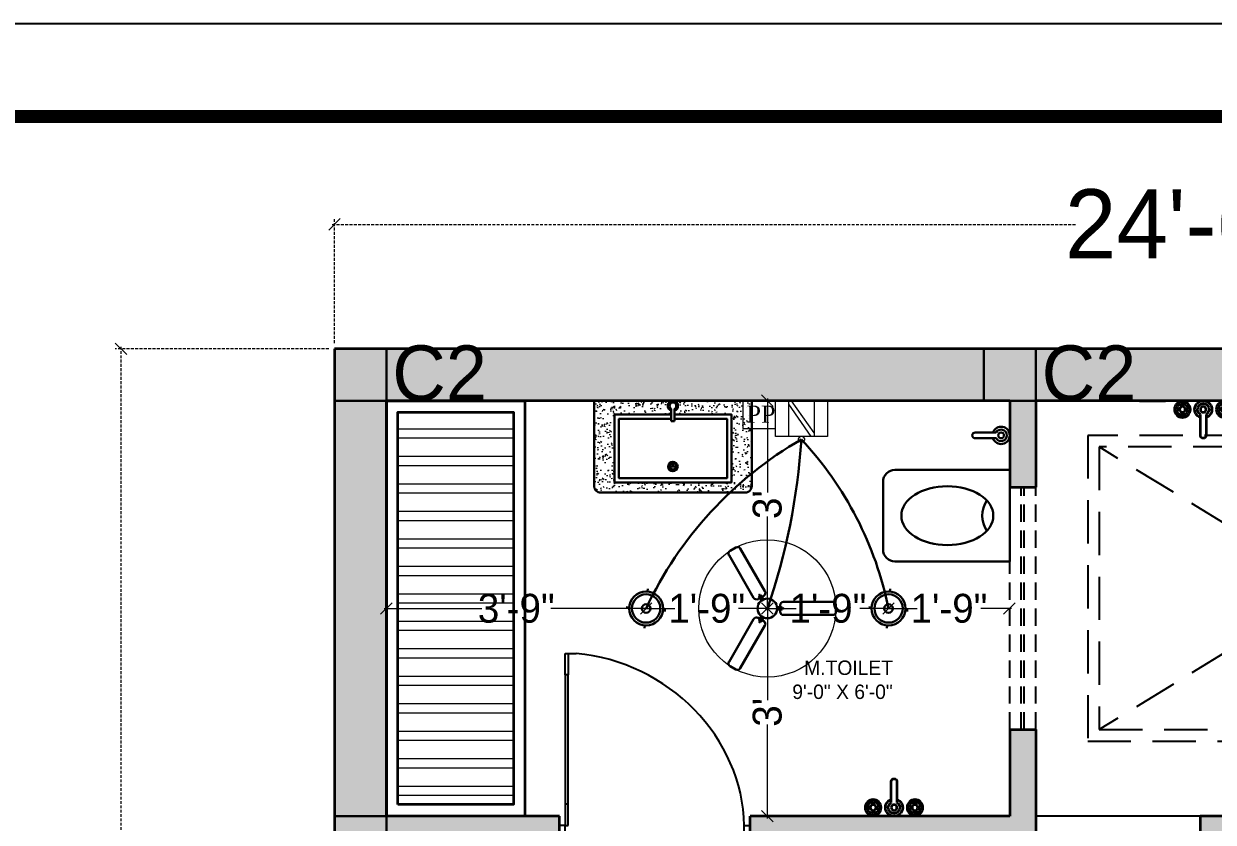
# Model space of a CAD drawing. Header units: millimetres. Extents: x -6808 to 215771, y -89660 to -16303.
# Drawn here: x 111411.8 to 111617.9, y -47089.3 to -46950.9 of the extents above; entities that cross this region are included whole.
import ezdxf

# ---------------------------------------------------------------- set-up
doc = ezdxf.new("R2010")
doc.units = ezdxf.units.MM
doc.header["$PDMODE"] = 35
for name, pattern in [('ACAD_ISO10W100', [18, 12, -3, 0, -3]), ('DASHED', [0.75, 0.5, -0.25]), ('DASHED2', [0.375, 0.25, -0.125])]:
    doc.linetypes.add(name, pattern=pattern)
doc.layers.get('0').update_dxf_attribs({"color": 8})
for name, color, linetype, lineweight in [('A-Lite-Clng', 5, 'Continuous', 30), ('col.center', 5, 'ACAD_ISO10W100', 15), ('column', 5, 'Continuous', 30), ('dim2', 6, 'Continuous', 20), ('ELE.13', 7, 'Continuous', 13), ('elec dim.', 251, 'Continuous', 25), ('ELECTRICAL', 150, 'Continuous', 30), ('plaster line', 150, 'DASHED2', 30), ('Projection', 190, 'DASHED', 25), ('text', 7, 'Continuous', 25), ('wall', 7, 'Continuous', 35), ('wokg dim', 152, 'DASHED', 18)]:
    doc.layers.add(name, color=color, linetype=linetype, lineweight=lineweight)
doc.layers.add('AR.furniture', color=7, linetype='Continuous', lineweight=35, true_color=0x009e9e)
doc.layers.add('furniture layout', color=7, linetype='Continuous', lineweight=25, true_color=0x006161)
for name, color, linetype in [('FORMAT', 7, 'Continuous'), ('NET 01', 8, 'Continuous'), ('WIN', 5, 'Continuous')]:
    doc.layers.add(name, color=color, linetype=linetype)
doc.styles.add('6 INCH', font='times.ttf', dxfattribs={"height": 6})
doc.styles.add('SAJ', font='eurr____.ttf')
doc.dimstyles.new('SAJ', dxfattribs={"dimtxt": 5, "dimasz": 2, "dimexe": 1, "dimexo": 1, "dimgap": 0.09375, "dimtad": 0, "dimdec": 1, "dimzin": 0, "dimdsep": 46, "dimlunit": 4, "dimtxsty": 'SAJ', "dimblk": 'OBLIQUE', "dimcen": 0.125, "dimdle": 0.375, "dimadec": 0, "dimazin": 0, "dimtfac": 1, "dimtdec": 1, "dimtofl": 0, "dimtmove": 0, "dimatfit": 3, "dimldrblk": 'OBLIQUE', "dimfxl": 1, "dimtolj": 1, "dimtzin": 0, "dimlwd": 5, "dimlwe": 5, "dimarcsym": 1})

# ---------------------------------------------------------------- blocks, each defined once
blk = doc.blocks.new('_Oblique')
at = {"color": 0, "linetype": 'ByBlock', "lineweight": -2}
blk.add_line((-0.5, -0.5), (0.5, 0.5), dxfattribs=at)
blk = doc.blocks.new('*D1601')
at = {"layer": 'Defpoints', "color": 0, "transparency": 16777216}
for p in [(111759.62, -46985.69), (111465.62, -47007.26), (111759.62, -47007.26)]:
    blk.add_point(p, dxfattribs=at)
at = {"layer": 'dim2', "color": 0, "linetype": 'DASHED', "lineweight": 5, "transparency": 16777216}
for p, q in [((111465.24, -46985.69), (111594.16, -46985.69)), ((111465.62, -47006.26), (111465.62, -46984.69)), ((111759.99, -46985.69), (111631.07, -46985.69)), ((111759.62, -47006.26), (111759.62, -46984.69))]:
    blk.add_line(p, q, dxfattribs=at)
at = {"layer": 'dim2', "color": 0, "lineweight": 5, "transparency": 16777216, "xscale": 2, "yscale": 2, "zscale": 2, "rotation": 180}
blk.add_blockref('_Oblique', (111465.62, -46985.69), dxfattribs=at)
at = {"layer": 'dim2', "color": 0, "lineweight": 5, "transparency": 16777216, "xscale": 2, "yscale": 2, "zscale": 2}
blk.add_blockref('_Oblique', (111759.62, -46985.69), dxfattribs=at)
at = {"layer": 'dim2', "color": 0, "transparency": 16777216, "insert": (111612.62, -46985.69), "char_height": 12, "attachment_point": 5, "style": 'SAJ'}
blk.add_mtext('\\A1;24\'-6"', dxfattribs=at)
blk = doc.blocks.new('*D1602')
at = {"layer": 'Defpoints', "color": 0, "transparency": 16777216}
for p in [(111465.62, -47007.26), (111428.63, -47795.26), (111465.62, -47795.26)]:
    blk.add_point(p, dxfattribs=at)
at = {"layer": 'dim2', "color": 0, "linetype": 'DASHED', "lineweight": 5, "transparency": 16777216}
for p, q in [((111428.63, -47006.89), (111428.63, -47382.85)), ((111464.62, -47007.26), (111427.63, -47007.26)), ((111428.63, -47795.64), (111428.63, -47419.67)), ((111464.62, -47795.26), (111427.63, -47795.26))]:
    blk.add_line(p, q, dxfattribs=at)
at = {"layer": 'dim2', "color": 0, "lineweight": 5, "transparency": 16777216, "xscale": 2, "yscale": 2, "zscale": 2}
for p, rotation in [((111428.63, -47007.26), 90), ((111428.63, -47795.26), 270)]:
    blk.add_blockref('_Oblique', p, dxfattribs=dict(at, rotation=rotation))
at = {"layer": 'dim2', "color": 0, "transparency": 16777216, "insert": (111428.63, -47401.26), "char_height": 12, "attachment_point": 5, "rotation": 90, "style": 'SAJ'}
blk.add_mtext('\\A1;65\'-8"', dxfattribs=at)
blk = doc.blocks.new('QEWFWE')
at = {"layer": 'NET 01'}
for p, q in [((238503.45, 15011.85), (238503.45, 15015.77)), ((238503.45, 15015.77), (238505.41, 15015.77)), ((238503.98, 15015.77), (238503.98, 15011.85)), ((238503.98, 15011.85), (238503.45, 15011.85)), ((238503.45, 15011.85), (238503.45, 14988.32)), ((238503.98, 14988.32), (238503.98, 15011.85)), ((238503.45, 14988.32), (238503.45, 14984.4)), ((238503.98, 14988.32), (238503.45, 14988.32)), ((238503.98, 14984.4), (238503.98, 14988.32)), ((238503.45, 14984.4), (238503.98, 14984.4))]:
    blk.add_line(p, q, dxfattribs=at)
for points in [[(238503.45, 14984.4), (238502.4, 14984.4), (238502.4, 14981.4), (238503.9, 14981.4), (238503.9, 14982.9), (238503.9, 14983.2), (238503.45, 14983.2)], [(238536.02, 14984.4), (238537.07, 14984.4), (238537.07, 14981.4), (238535.57, 14981.4), (238535.57, 14982.9), (238535.57, 14983.2), (238536.02, 14983.2)]]:
    blk.add_lwpolyline(points, close=True, dxfattribs=at)
blk.add_ellipse((238504.18, 14985.62), major_axis=(-29.27, 13.54), ratio=0.925766, start_param=-2.718612, end_param=-1.204625, dxfattribs=at)
blk = doc.blocks.new('A$C1B5F73BC')
at = {"layer": 'AR.furniture', "lineweight": 5, "ltscale": 2}
h = blk.add_hatch(dxfattribs=at)
h.set_pattern_fill('AR-CONC', color=256, scale=0.02, angle=270, style=0)
h.set_pattern_definition([(320, (-48146.4964, 23798.405), (-0.31878171, -3.64369338), [0.381, -4.191]), (265, (-48146.4964, 23798.405), (3.82113286, 0.70485652), [0.3048, -3.3528]), (10.451, (-48146.523, 23798.1015), (3.50233376, -2.93885003), [0.3238, -3.5618]), (316.1842, (-48145.4804, 23798.405), (-0.84084656, -5.4215808), [0.5715, -6.2865]), (6.6356, (-48145.5504, 23797.9533), (4.9485111, -4.7480847), [0.4857, -5.3427]), (261.184, (-48145.4804, 23798.405), (4.94850236, -4.7480921), [0.4572, -5.0292]), (291, (-48145.7344, 23797.897), (-2.04531037, -3.0322976), [0.381, -4.191]), (236, (-48145.7344, 23797.897), (3.68375932, -1.23604057), [0.3048, -3.3528]), (341.4514, (-48145.9048, 23797.6444), (1.63845715, -4.26832982), [0.3238, -3.5618]), (307.5, (-48146.4964, 23798.4051), (1.691100777, -0.061772065), [0, -3.31216, 0, -3.4036, 0, -3.3655]), (277.5, (-48146.4964, 23798.4051), (2.003611496, -1.33639325), [0, -1.94056, 0, -3.23596, 0, -1.2827]), (237.5, (-48146.4964, 23799.538), (-0.11457488, -2.711811903), [0, -1.27, 0, -3.9624, 0, -5.2578]), (227.5, (-48146.4964, 23800.046), (0.50852982, -2.96258363), [0, -1.651, 0, -2.63144, 0, -3.7338])])
h.paths.add_polyline_path([(31.36, -3.14), (31.36, -18.65), (4.66, -18.65), (4.66, -3.14), (17.6, -3.14), (17.6, -2.25, -0.843039), (17.99, 0), (0, 0), (0, -14), (0, -15), (0, -19.5, 0.414214), (1.5, -21), (34.48, -21, 0.414214), (35.98, -19.5), (35.98, -15), (35.98, -14), (35.98, 0), (17.99, 0, -0.843039), (18.38, -2.25), (18.38, -3.14)])
at = {"layer": 'AR.furniture', "lineweight": 30, "ltscale": 2}
for p, q in [((0, 0), (0, -14)), ((35.98, 0), (35.98, -14)), ((0, -14), (0, -14)), ((35.98, -14), (35.98, -14))]:
    blk.add_line(p, q, dxfattribs=at)
at = {"layer": 'AR.furniture', "lineweight": 30}
for p, q in [((17.6, -4.63), (17.6, -1.83)), ((18.38, -1.83), (18.38, -4.63)), ((17.6, -4.63), (18.38, -4.63)), ((16.91, -15.01), (19.07, -15.01)), ((17.99, -13.93), (17.99, -14.83))]:
    blk.add_line(p, q, dxfattribs=at)
at = {"layer": 'AR.furniture', "lineweight": 30, "ltscale": 2}
blk.add_lwpolyline([(35.98, 0), (0, 0)], dxfattribs=at)
at = {"layer": 'AR.furniture', "lineweight": 30}
for points in [[(17.6, -3.14), (4.66, -3.14), (4.66, -18.65), (31.36, -18.65), (31.36, -3.14), (18.38, -3.14)], [(17.6, -4.14), (5.66, -4.14), (5.66, -17.65), (30.36, -17.65), (30.36, -4.14), (18.38, -4.14)]]:
    blk.add_lwpolyline(points, dxfattribs=at)
at = {"layer": 'AR.furniture', "lineweight": 30, "ltscale": 2}
blk.add_lwpolyline([(0, -14), (0, -15), (0, -15), (0, -19.5, 0.414214), (1.5, -21), (34.48, -21, 0.414214), (35.98, -19.5), (35.98, -15), (35.98, -15), (35.98, -14)], format="xyb", dxfattribs=at)
at = {"layer": 'AR.furniture', "lineweight": 30}
for radius in [1.08, 0.691]:
    blk.add_circle((17.99, -15.01), radius, dxfattribs=at)
for radius, start, end in [(1.16, 289.6397, 250.3486), (0.772, 300.2446, 239.6569)]:
    blk.add_arc((17.99, -1.16), radius, start, end, dxfattribs=at)
blk = doc.blocks.new('W.C')
at = {"layer": 'AR.furniture', "lineweight": 30, "ltscale": 3}
blk.add_lwpolyline([(41572.37, -1963.34), (41572.37, -1947.5), (41552.47, -1947.5, 0.414214), (41550.43, -1949.54), (41550.43, -1961.3, 0.414214), (41552.47, -1963.34)], format="xyb", close=True, dxfattribs=at)
blk.add_arc((41572.2, -1955.42), 4.6, 145.5059, 214.4941, dxfattribs=at)
blk.add_ellipse((41561.56, -1955.42), major_axis=(7.96, 0), ratio=0.640617, dxfattribs=at)
blk = doc.blocks.new('A$C2ABB695D')
at = {"layer": 'AR.furniture', "lineweight": 30}
for p, q in [((4.14, 2), (0.5, 2)), ((0.5, 1), (4.14, 1))]:
    blk.add_line(p, q, dxfattribs=at)
blk.add_circle((5, 1.5), 0.5, dxfattribs=at)
for centre, radius, start, end in [((5, 1.5), 1.5, 199.6514, 160.3603), ((5, 1.5), 1, 210.3431, 149.7554), ((0.5, 1.5), 0.5, 90, 270)]:
    blk.add_arc(centre, radius, start, end, dxfattribs=at)
blk = doc.blocks.new('CVGDRF')
at = {"layer": 'AR.furniture'}
for p, q in [((91951.07, -21891.25), (91951.07, -21894.89)), ((91952.07, -21894.89), (91952.07, -21891.25)), ((91947.82, -21895.27), (91947.82, -21895)), ((91948.07, -21895.27), (91948.07, -21895)), ((91955.07, -21895.27), (91955.07, -21895)), ((91955.32, -21895.27), (91955.32, -21895)), ((91947.46, -21895.63), (91947.2, -21895.63)), ((91947.47, -21895.88), (91947.2, -21895.88)), ((91947.82, -21896.23), (91947.82, -21896.5)), ((91948.07, -21896.23), (91948.07, -21896.5)), ((91948.43, -21895.63), (91948.7, -21895.63)), ((91948.43, -21895.88), (91948.7, -21895.88)), ((91954.71, -21895.63), (91954.45, -21895.63)), ((91954.72, -21895.88), (91954.45, -21895.88)), ((91955.07, -21896.23), (91955.07, -21896.5)), ((91955.32, -21896.23), (91955.32, -21896.5)), ((91955.68, -21895.63), (91955.95, -21895.63)), ((91955.68, -21895.88), (91955.95, -21895.88))]:
    blk.add_line(p, q, dxfattribs=at)
for centre, radius in [((91947.95, -21895.75), 1.38), ((91947.95, -21894.75), 0.28), ((91955.2, -21895.75), 1.38), ((91955.2, -21894.75), 0.28), ((91946.95, -21895.75), 0.28), ((91947.95, -21895.75), 0.5), ((91947.95, -21896.75), 0.28), ((91948.95, -21895.75), 0.28), ((91951.57, -21895.75), 0.5), ((91954.2, -21895.75), 0.28), ((91955.2, -21895.75), 0.5), ((91955.2, -21896.75), 0.28), ((91956.2, -21895.75), 0.28)]:
    blk.add_circle(centre, radius, dxfattribs=at)
for centre, radius, start, end in [((91951.57, -21891.25), 0.5, 0, 180), ((91947.95, -21895.75), 1, 105.2407, 164.2093), ((91947.95, -21895.75), 1, 16.4413, 74.0789), ((91951.57, -21895.75), 1.5, 109.6514, 70.3603), ((91951.57, -21895.75), 1, 120.3431, 59.7554), ((91955.2, -21895.75), 1, 106.12, 164.0884), ((91955.2, -21895.75), 1, 16.2342, 73.9047), ((91947.95, -21895.75), 1, 196.2342, 253.9047), ((91947.95, -21895.75), 1, 286.12, 344.0884), ((91955.2, -21895.75), 1, 196.4413, 254.0789), ((91955.2, -21895.75), 1, 285.2407, 344.2093)]:
    blk.add_arc(centre, radius, start, end, dxfattribs=at)
blk = doc.blocks.new('A$C32B276F4')
at = {"layer": 'column'}
blk.add_hatch(color=256, dxfattribs=at).paths.add_polyline_path([(9, 0), (9, 9), (0, 9), (0, 0)])
for p, q in [((0, 0), (0, 9)), ((0, 9), (9, 9)), ((9, 9), (9, 0)), ((9, 0), (0, 0))]:
    blk.add_line(p, q, dxfattribs=at)
at = {"layer": 'col.center', "linetype": 'ByBlock', "insert": (10.02, 9.59), "char_height": 9.6, "width": 293.6941, "attachment_point": 1, "style": 'SAJ'}
blk.add_mtext('\\A1;{\\fCentury Gothic|b0|i0|c0|p34;C2}', dxfattribs=at)
blk = doc.blocks.new('c1')
at = {"layer": 'column'}
blk.add_hatch(color=256, dxfattribs=at).paths.add_polyline_path([(58376.49, -43564.36), (58385.49, -43564.36), (58385.49, -43552.36), (58376.49, -43552.36)])
for p, q in [((58376.49, -43552.36), (58376.49, -43564.36)), ((58376.49, -43552.36), (58385.49, -43552.36)), ((58385.49, -43564.36), (58385.49, -43552.36)), ((58376.49, -43564.36), (58385.49, -43564.36))]:
    blk.add_line(p, q, dxfattribs=at)
blk = doc.blocks.new('FAN')
at = {"layer": 'A-Lite-Clng', "color": 5, "ltscale": 10}
for p, q in [((-11.37, 17.69), (-9.63, 18.69)), ((-0.73, 5.26), (-8.27, 18.32)), ((-4.19, 3.26), (-11.73, 16.32)), ((-2.83, 2.9), (-1.09, 3.9)), ((-2.27, 3.22), (-1.8, 2.4)), ((-1.65, 3.57), (-1.18, 2.76)), ((3.92, 0.35), (2.98, 0.35)), ((3.92, 1), (3.92, -1)), ((4.92, 2), (20, 2)), ((21, 1), (21, -1)), ((-4.19, -3.26), (-11.73, -16.32)), ((-1.09, -3.9), (-2.83, -2.9)), ((-2.27, -3.22), (-1.8, -2.4)), ((-1.65, -3.57), (-1.18, -2.76)), ((3.92, -0.35), (2.98, -0.35)), ((4.92, -2), (20, -2)), ((-0.73, -5.26), (-8.27, -18.32)), ((-9.63, -18.69), (-11.37, -17.69))]:
    blk.add_line(p, q, dxfattribs=at)
for centre, radius in [((-2.44, 3.55), 0.102), ((-2.42, 4.14), 0.109), ((-1.86, 3.89), 0.102), ((0, 0), 3), ((4.3, 0.33), 0.102), ((4.79, 0.03), 0.109), ((-2.44, -3.56), 0.102), ((4.3, -0.33), 0.102), ((-2.37, -4.16), 0.109), ((-1.86, -3.89), 0.102)]:
    blk.add_circle(centre, radius, dxfattribs=at)
for centre, start, end in [((-9.13, 17.82), 30, 120), ((-10.87, 16.82), 120, 210), ((-1.59, 4.76), 300, 30), ((-3.33, 3.76), 210, 300), ((4.92, 1), 90, 180), ((20, 1), 0, 90), ((-3.33, -3.76), 60, 150), ((4.92, -1), 180, 270), ((20, -1), 270, 0), ((-1.59, -4.76), 330, 60), ((-10.87, -16.82), 150, 240), ((-9.13, -17.82), 240, 330)]:
    blk.add_arc(centre, 1, start, end, dxfattribs=at)
blk = doc.blocks.new('CEILING LIGHT')
at = {"layer": 'ELECTRICAL'}
for p, q in [((0, 3.5), (0, 3)), ((-3, 0.09), (-3.5, 0.09)), ((3.5, 0.09), (3, 0.09)), ((0, -3), (0, -3.5))]:
    blk.add_line(p, q, dxfattribs=at)
for radius in [3, 2.5, 0.75]:
    blk.add_circle((0, 0), radius, dxfattribs=at)
blk = doc.blocks.new('switch board')
for p, q in [((0, 2.33), (0, -3.5)), ((4, 2.33), (0, 2.33)), ((4, -0.51), (4, 2.33)), ((4, 0.83), (0, 0.83)), ((3.6, -2), (0, 0.51)), ((4, -1.68), (0.4, 0.83)), ((4, -0.66), (4, -0.51)), ((4, -3.5), (4, -0.66)), ((0, -2), (4, -2)), ((0, -3.5), (4, -3.5))]:
    blk.add_line(p, q)
blk.add_arc((4.33, -0.59), 0.336, 193.0399, 166.9601)
blk = doc.blocks.new('*D1539')
at = {"layer": 'Defpoints', "color": 0, "transparency": 16777216}
for p in [(111474.62, -47052.26), (111474.62, -47052.26), (111519.62, -47052.26)]:
    blk.add_point(p, dxfattribs=at)
at = {"layer": 'elec dim.', "color": 0, "lineweight": 5, "transparency": 16777216}
for p, q in [((111474.24, -47052.26), (111491.14, -47052.26)), ((111519.99, -47052.26), (111503.1, -47052.26))]:
    blk.add_line(p, q, dxfattribs=at)
at = {"layer": 'elec dim.', "color": 0, "lineweight": 5, "transparency": 16777216, "xscale": 2, "yscale": 2, "zscale": 2}
for p, rotation in [((111474.62, -47052.26), 180.0000000000833), ((111519.62, -47052.26), 8.337330000000001e-11)]:
    blk.add_blockref('_Oblique', p, dxfattribs=dict(at, rotation=rotation))
at = {"layer": 'elec dim.', "color": 0, "transparency": 16777216, "insert": (111497.12, -47052.26), "char_height": 5, "attachment_point": 5, "style": 'SAJ'}
blk.add_mtext('\\A1;3\'-9"', dxfattribs=at)
blk = doc.blocks.new('*D1540')
at = {"layer": 'Defpoints', "color": 0, "transparency": 16777216}
for p in [(111519.62, -47052.26), (111540.62, -47052.26), (111540.62, -47052.26)]:
    blk.add_point(p, dxfattribs=at)
at = {"layer": 'elec dim.', "color": 0, "lineweight": 5, "transparency": 16777216}
for p, q in [((111519.24, -47052.26), (111524.6, -47052.26)), ((111540.99, -47052.26), (111535.64, -47052.26))]:
    blk.add_line(p, q, dxfattribs=at)
at = {"layer": 'elec dim.', "color": 0, "lineweight": 5, "transparency": 16777216, "xscale": 2, "yscale": 2, "zscale": 2, "rotation": 180}
blk.add_blockref('_Oblique', (111519.62, -47052.26), dxfattribs=at)
at = {"layer": 'elec dim.', "color": 0, "lineweight": 5, "transparency": 16777216, "xscale": 2, "yscale": 2, "zscale": 2}
blk.add_blockref('_Oblique', (111540.62, -47052.26), dxfattribs=at)
at = {"layer": 'elec dim.', "color": 0, "transparency": 16777216, "insert": (111530.12, -47052.26), "char_height": 5, "attachment_point": 5, "style": 'SAJ'}
blk.add_mtext('\\A1;1\'-9"', dxfattribs=at)
blk = doc.blocks.new('*D1541')
at = {"layer": 'Defpoints', "color": 0, "transparency": 16777216}
for p in [(111540.62, -47052.26), (111561.62, -47052.26), (111561.62, -47052.26)]:
    blk.add_point(p, dxfattribs=at)
at = {"layer": 'elec dim.', "color": 0, "lineweight": 5, "transparency": 16777216}
for p, q in [((111540.24, -47052.26), (111545.6, -47052.26)), ((111561.99, -47052.26), (111556.64, -47052.26))]:
    blk.add_line(p, q, dxfattribs=at)
at = {"layer": 'elec dim.', "color": 0, "lineweight": 5, "transparency": 16777216, "xscale": 2, "yscale": 2, "zscale": 2, "rotation": 180}
blk.add_blockref('_Oblique', (111540.62, -47052.26), dxfattribs=at)
at = {"layer": 'elec dim.', "color": 0, "lineweight": 5, "transparency": 16777216, "xscale": 2, "yscale": 2, "zscale": 2}
blk.add_blockref('_Oblique', (111561.62, -47052.26), dxfattribs=at)
at = {"layer": 'elec dim.', "color": 0, "transparency": 16777216, "insert": (111551.12, -47052.26), "char_height": 5, "attachment_point": 5, "style": 'SAJ'}
blk.add_mtext('\\A1;1\'-9"', dxfattribs=at)
blk = doc.blocks.new('*D1510')
at = {"layer": 'Defpoints', "color": 0, "transparency": 16777216}
for p in [(111561.62, -47052.26), (111582.56, -47052.26), (111582.56, -47052.26)]:
    blk.add_point(p, dxfattribs=at)
at = {"layer": 'elec dim.', "color": 0, "lineweight": 5, "transparency": 16777216}
for p, q in [((111561.24, -47052.26), (111566.56, -47052.26)), ((111582.93, -47052.26), (111577.61, -47052.26))]:
    blk.add_line(p, q, dxfattribs=at)
at = {"layer": 'elec dim.', "color": 0, "lineweight": 5, "transparency": 16777216, "xscale": 2, "yscale": 2, "zscale": 2, "rotation": 180}
blk.add_blockref('_Oblique', (111561.62, -47052.26), dxfattribs=at)
at = {"layer": 'elec dim.', "color": 0, "lineweight": 5, "transparency": 16777216, "xscale": 2, "yscale": 2, "zscale": 2}
blk.add_blockref('_Oblique', (111582.56, -47052.26), dxfattribs=at)
at = {"layer": 'elec dim.', "color": 0, "transparency": 16777216, "insert": (111572.09, -47052.26), "char_height": 5, "attachment_point": 5, "style": 'SAJ'}
blk.add_mtext('\\A1;1\'-9"', dxfattribs=at)
blk = doc.blocks.new('*D1542')
at = {"layer": 'Defpoints', "color": 0, "transparency": 16777216}
for p in [(111540.62, -47016.26), (111540.62, -47016.26), (111540.62, -47052.26)]:
    blk.add_point(p, dxfattribs=at)
at = {"layer": 'elec dim.', "color": 0, "lineweight": 5, "transparency": 16777216}
for p, q in [((111540.62, -47015.89), (111540.62, -47032.18)), ((111540.62, -47052.64), (111540.62, -47036.35)), ((111541.62, -47052.26), (111541.62, -47052.26))]:
    blk.add_line(p, q, dxfattribs=at)
at = {"layer": 'elec dim.', "color": 0, "lineweight": 5, "transparency": 16777216, "xscale": 2, "yscale": 2, "zscale": 2}
for p, rotation in [((111540.62, -47016.26), 90), ((111540.62, -47052.26), 270)]:
    blk.add_blockref('_Oblique', p, dxfattribs=dict(at, rotation=rotation))
at = {"layer": 'elec dim.', "color": 0, "transparency": 16777216, "insert": (111540.62, -47034.26), "char_height": 5, "attachment_point": 5, "rotation": 90, "style": 'SAJ'}
blk.add_mtext("\\A1;3'", dxfattribs=at)
blk = doc.blocks.new('*D1543')
at = {"layer": 'Defpoints', "color": 0, "transparency": 16777216}
for p in [(111540.62, -47052.26), (111540.62, -47088.26), (111540.62, -47088.26)]:
    blk.add_point(p, dxfattribs=at)
at = {"layer": 'elec dim.', "color": 0, "lineweight": 5, "transparency": 16777216}
for p, q in [((111540.62, -47051.89), (111540.62, -47068.18)), ((111540.62, -47088.64), (111540.62, -47072.35))]:
    blk.add_line(p, q, dxfattribs=at)
at = {"layer": 'elec dim.', "color": 0, "lineweight": 5, "transparency": 16777216, "xscale": 2, "yscale": 2, "zscale": 2}
for p, rotation in [((111540.62, -47052.26), 90), ((111540.62, -47088.26), 270)]:
    blk.add_blockref('_Oblique', p, dxfattribs=dict(at, rotation=rotation))
at = {"layer": 'elec dim.', "color": 0, "transparency": 16777216, "insert": (111540.62, -47070.26), "char_height": 5, "attachment_point": 5, "rotation": 90, "style": 'SAJ'}
blk.add_mtext("\\A1;3'", dxfattribs=at)

msp = doc.modelspace()

# ---------------------------------------------------------------- hatches: boundary and pattern name
at = {"layer": 'AR.furniture', "lineweight": 5}
h = msp.add_hatch(dxfattribs=at)
h.set_pattern_fill('ANSI32', color=256, scale=0.5, angle=135, style=0)
h.set_pattern_definition([(180, (65633.0774, -149016.4156), (-4e-15, -4.7625), []), (180, (65631.49, -149014.828), (-4e-15, -4.7625), [])])
h.paths.add_polyline_path([(111476.619, -47086.262), (111496.619, -47086.262), (111496.619, -47018.262), (111476.619, -47018.262)])
at = {"layer": 'wokg dim'}
h = msp.add_hatch(color=252, dxfattribs=at)
h.dxf.hatch_style = 1
h.paths.add_polyline_path([(111759.619, -47007.262), (111465.619, -47007.262), (111465.619, -47699.262), (111487.369, -47699.262), (111487.369, -47690.262), (111474.619, -47690.262), (111474.619, -47546.262), (111553.17, -47546.262), (111553.17, -47541.762), (111474.619, -47541.762), (111474.619, -47466.762), (111479.119, -47466.762), (111479.119, -47462.262), (111474.619, -47462.262), (111474.619, -47420.262), (111479.119, -47420.262), (111479.119, -47415.762), (111474.619, -47415.762), (111474.619, -47277.262), (111569.119, -47277.262), (111569.119, -47272.762), (111474.619, -47272.762), (111474.619, -47092.762), (111504.619, -47092.762), (111504.619, -47088.262), (111474.619, -47088.262), (111474.619, -47081.262), (111474.619, -47016.262), (111582.619, -47016.262), (111582.619, -47031.262), (111587.119, -47031.262), (111587.119, -47016.262), (111750.619, -47016.262), (111750.619, -47088.262), (111690.619, -47088.262), (111690.619, -47049.262), (111686.119, -47049.262), (111686.119, -47092.762), (111750.619, -47092.762), (111750.619, -47128.762), (111750.619, -47272.762), (111666.619, -47272.762), (111666.619, -47277.262), (111750.619, -47277.262), (111750.619, -47484.762), (111686.119, -47484.762), (111686.119, -47493.762), (111750.619, -47493.762), (111750.619, -47694.762), (111741.619, -47694.762), (111741.619, -47699.262), (111759.619, -47699.262)])
h = msp.add_hatch(color=252, dxfattribs=at)
h.dxf.hatch_style = 1
h.paths.add_polyline_path([(111587.119, -47073.262), (111582.619, -47073.262), (111582.619, -47088.262), (111537.619, -47088.262), (111537.619, -47092.762), (111587.119, -47092.762)])
h = msp.add_hatch(color=252, dxfattribs=at)
h.dxf.hatch_style = 1
h.paths.add_polyline_path([(111620.119, -47092.762), (111624.619, -47092.762), (111624.619, -47088.262), (111615.619, -47088.262), (111615.619, -47272.762), (111611.119, -47272.762), (111611.119, -47277.262), (111624.619, -47277.262), (111624.619, -47272.762), (111620.119, -47272.762)])

# ---------------------------------------------------------------- linework, layer by layer
at = {"layer": 'AR.furniture'}
for points in [[(111474.619, -47088.262), (111474.619, -47016.262), (111498.619, -47016.262), (111498.619, -47088.262)], [(111476.619, -47086.262), (111476.619, -47018.262), (111496.619, -47018.262), (111496.619, -47086.262)]]:
    msp.add_lwpolyline(points, close=True, dxfattribs=at)
at = {"layer": 'ELE.13', "ltscale": 5}
msp.add_lwpolyline([(111536.353, -47021.062), (111542.016, -47021.062), (111542.016, -47016.262), (111536.353, -47016.262)], close=True, dxfattribs=at)
at = {"layer": 'ELE.13'}
msp.add_circle((111540.619, -47052.262), 11.89, dxfattribs=at)
at = {"layer": 'ELECTRICAL', "linetype": 'Continuous'}
for centre, radius, start, end in [((111579.516, -47080.266), 66.121, 119.92982, 154.94294), ((111433.9, -47015.499), 112.874, 340.99188, 356.20843), ((111502.041, -47064.415), 60.804, 11.5287, 42.97827)]:
    msp.add_arc(centre, radius, start, end, dxfattribs=at)
at = {"layer": 'FORMAT', "color": 0}
msp.add_lwpolyline([(111141.806, -46950.923), (111141.806, -48035.573), (111905.644, -48035.573), (111905.644, -46950.923)], close=True, dxfattribs=at)
msp.add_lwpolyline([(111141.806, -46950.923), (111141.806, -48035.573), (111905.644, -48035.573), (111905.644, -46950.923)], close=True, dxfattribs=at)
at = {"layer": 'FORMAT', "color": 0, "const_width": 2.24}
msp.add_lwpolyline([(111157.883, -46967), (111157.883, -48019.496), (111889.567, -48019.496), (111889.567, -46967)], close=True, dxfattribs=at)
msp.add_lwpolyline([(111157.883, -46967), (111157.883, -48019.496), (111889.567, -48019.496), (111889.567, -46967)], close=True, dxfattribs=at)
at = {"layer": 'Projection', "ltscale": 15}
for p, q in [((111678.119, -47073.262), (111598.119, -47024.262)), ((111678.119, -47024.262), (111598.119, -47073.262))]:
    msp.add_line(p, q, dxfattribs=at)
for points in [[(111680.119, -47022.262), (111596.119, -47022.262), (111596.119, -47075.262), (111680.119, -47075.262)], [(111678.119, -47024.262), (111598.119, -47024.262), (111598.119, -47073.262), (111678.119, -47073.262)]]:
    msp.add_lwpolyline(points, close=True, dxfattribs=at)
at = {"layer": 'wall'}
for p, q in [((111759.619, -47007.262), (111465.619, -47007.262)), ((111465.619, -47007.262), (111465.619, -47795.262)), ((111582.619, -47016.262), (111474.619, -47016.262)), ((111474.619, -47016.262), (111474.619, -47081.262)), ((111474.619, -47016.262), (111474.619, -47081.262)), ((111750.619, -47016.262), (111587.119, -47016.262)), ((111605.119, -47016.262), (111609.619, -47016.262)), ((111474.619, -47081.262), (111474.619, -47088.262)), ((111474.619, -47081.262), (111474.619, -47088.262))]:
    msp.add_line(p, q, dxfattribs=at)
at = {"layer": 'wall', "color": 1}
for p, q in [((111582.619, -47016.262), (111582.619, -47031.262)), ((111587.119, -47016.262), (111587.119, -47031.262)), ((111582.619, -47031.262), (111587.119, -47031.262)), ((111582.619, -47073.262), (111582.619, -47088.262)), ((111582.619, -47073.262), (111587.119, -47073.262)), ((111587.119, -47073.262), (111587.119, -47092.762)), ((111504.619, -47088.262), (111474.619, -47088.262)), ((111504.619, -47092.762), (111504.619, -47088.262)), ((111582.619, -47088.262), (111537.619, -47088.262)), ((111537.619, -47092.762), (111537.619, -47088.262)), ((111624.619, -47088.262), (111615.619, -47088.262)), ((111615.619, -47088.262), (111615.619, -47272.762))]:
    msp.add_line(p, q, dxfattribs=at)
at = {"layer": 'WIN', "linetype": 'DASHED', "ltscale": 6}
for p, q in [((111582.619, -47073.262), (111582.619, -47031.262)), ((111584.619, -47073.262), (111584.619, -47031.262)), ((111585.119, -47073.262), (111585.119, -47031.262)), ((111587.119, -47073.262), (111587.119, -47031.262))]:
    msp.add_line(p, q, dxfattribs=at)
at = {"layer": 'WIN'}
msp.add_line((111615.619, -47088.262), (111587.119, -47088.262), dxfattribs=at)

# ---------------------------------------------------------------- block references
at = {"linetype": 'ByBlock', "lineweight": 20, "xscale": 0.9518673649145052, "yscale": 0.9518673649145052, "zscale": 0.9518673649145052}
msp.add_blockref('QEWFWE', (-115518.03, -61353.064), dxfattribs=at)
at = {"layer": 'AR.furniture', "xscale": -1, "rotation": 180}
msp.add_blockref('CVGDRF', (19664.576, -68913.514), dxfattribs=at)
at = {"layer": 'AR.furniture', "xscale": -1}
msp.add_blockref('CVGDRF', (203514.147, -25191.025), dxfattribs=at)
at = {"layer": 'column'}
for name, p in [('A$C32B276F4', (111465.619, -47016.262)), ('A$C32B276F4', (111578.119, -47016.262)), ('c1', (53089.127, -3535.901)), ('c1', (53239.127, -3535.901))]:
    msp.add_blockref(name, p, dxfattribs=at)
at = {"layer": 'ELE.13', "ltscale": 4}
for name, p, xscale, yscale, zscale, rotation in [('switch board', (111545.617, -47016.262), -1.548617276446917, 1.548617276246659, 1.548617276427928, 89.99613793678397), ('CEILING LIGHT', (111519.619, -47052.262), -0.9818181818043532, 0.9818181818118316, 0.9818181818181811, 175.1736252210289), ('CEILING LIGHT', (111561.619, -47052.262), -0.9818181818043532, 0.9818181818118316, 0.9818181818181811, 175.1736252210289)]:
    msp.add_blockref(name, p, dxfattribs=dict(at, xscale=xscale, yscale=yscale, zscale=zscale, rotation=rotation))
at = {"layer": 'ELE.13', "xscale": 0.5662131918070373, "yscale": 0.5662131918070373, "zscale": 0.5662131918070373}
msp.add_blockref('FAN', (111540.619, -47052.262), dxfattribs=at)
at = {"layer": 'furniture layout'}
msp.add_blockref('A$C2ABB695D', (111576.119, -47023.759), dxfattribs=at)
at = {"layer": 'furniture layout', "linetype": 'ByBlock', "lineweight": 13, "xscale": -1, "rotation": 180}
msp.add_blockref('W.C', (70010.244, -48991.599), dxfattribs=at)
at = {"layer": 'plaster line', "linetype": 'Continuous', "xscale": 0.7585714285714285, "yscale": 0.7585714285714285, "zscale": 0.7585714285714285}
msp.add_blockref('A$C1B5F73BC', (111510.619, -47016.262), dxfattribs=at)

# ---------------------------------------------------------------- texts
at = {"layer": 'ELE.13', "ltscale": 5, "insert": (111537.005, -47017.087), "char_height": 3, "width": 5.27575, "attachment_point": 1, "rotation": 360, "style": '6 INCH'}
msp.add_mtext('PP', dxfattribs=at)
at = {"layer": 'text', "ltscale": 2, "insert": (111544.941, -47061.285), "char_height": 3, "width": 115.0205, "attachment_point": 1, "style": 'SAJ'}
msp.add_mtext('\\A1;{\\fCentury Gothic|b0|i0|c0|p34; \\H0.83333x; M.TOILET\\P9\'-0" X 6\'-0"}', dxfattribs=at)

# ---------------------------------------------------------------- dimensions: what is measured, and where the dimension line sits
at = {"layer": 'dim2'}
dim = msp.add_aligned_dim(p1=(111465.619, -47007.262), p2=(111759.619, -47007.262), distance=21.574, dimstyle='SAJ', override={"dimtxt": 12}, dxfattribs=at)
dim.commit()
dim.dimension.update_dxf_attribs({"geometry": '*D1601', "text_midpoint": (111612.619, -46985.689)})
dim = msp.add_linear_dim(base=(111428.632, -47795.262), p1=(111465.619, -47007.262), p2=(111465.619, -47795.262), angle=270, dimstyle='SAJ', override={"dimtxt": 12}, dxfattribs=at)
dim.commit()
dim.dimension.update_dxf_attribs({"geometry": '*D1602', "text_midpoint": (111428.632, -47401.262), "dimtype": 161})
at = {"layer": 'elec dim.'}
for p1, p2, picture, middle in [((111540.619, -47052.262), (111540.619, -47016.262), '*D1542', (111540.619, -47034.262)), ((111519.619, -47052.262), (111474.619, -47052.262), '*D1539', (111497.119, -47052.262)), ((111519.619, -47052.262), (111540.619, -47052.262), '*D1540', (111530.119, -47052.262)), ((111540.619, -47052.262), (111561.619, -47052.262), '*D1541', (111551.119, -47052.262)), ((111561.619, -47052.262), (111582.555, -47052.262), '*D1510', (111572.087, -47052.262)), ((111540.619, -47052.262), (111540.619, -47088.262), '*D1543', (111540.619, -47070.262))]:
    dim = msp.add_aligned_dim(p1=p1, p2=p2, distance=0, dimstyle='SAJ', override={"dimfxl": 4}, dxfattribs=at)
    dim.commit()
    dim.dimension.update_dxf_attribs({"geometry": picture, "text_midpoint": middle})

doc.saveas('drawing.dxf')
